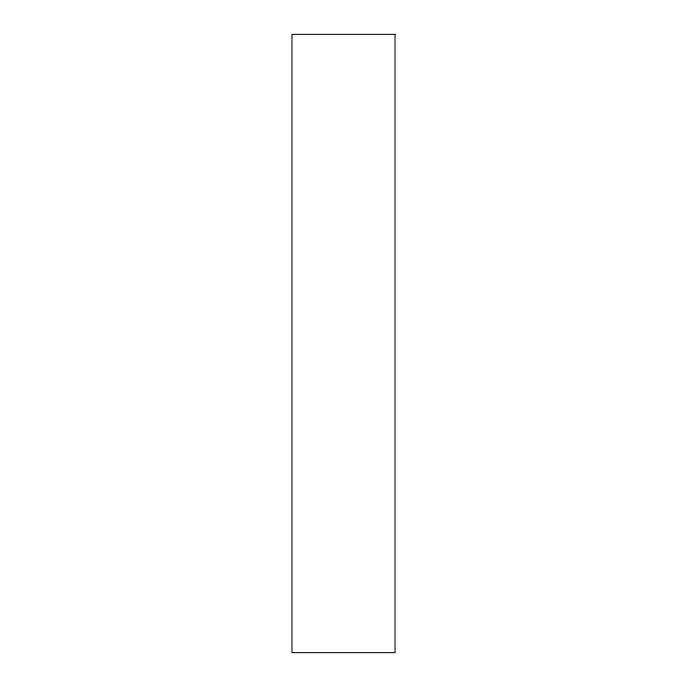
<?xml version="1.0" encoding="UTF-8"?>
<svg xmlns="http://www.w3.org/2000/svg" width="687" height="687" viewBox="0 0 687 687"><rect width="100%" height="100%" fill="white"/><g stroke="black" fill="none" stroke-linecap="round" stroke-linejoin="round"><path stroke-width="1.03" d="M395.025 34.35L291.975 34.35L291.975 652.65L395.025 652.65L395.025 34.35"/></g></svg>
